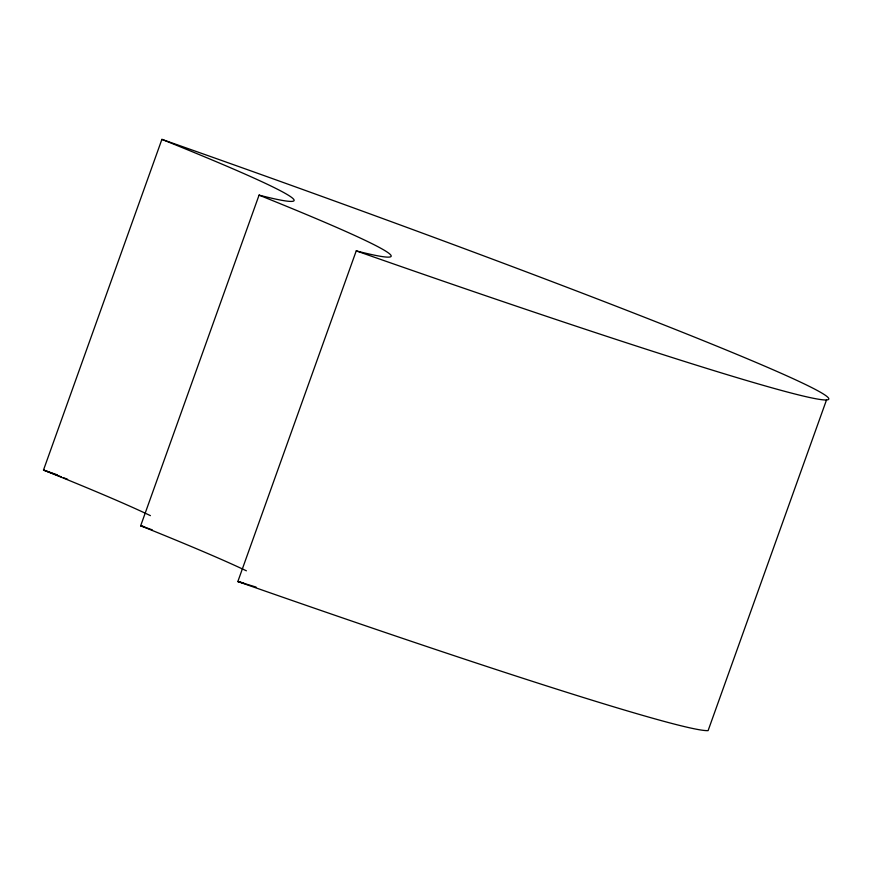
<?xml version="1.0" encoding="UTF-8"?>
<svg xmlns="http://www.w3.org/2000/svg" width="870" height="870" viewBox="0 0 870 870"><rect width="100%" height="100%" fill="white"/><g stroke="black" fill="none" stroke-linecap="round" stroke-linejoin="round"><path stroke-width="1.3" d="M161.896 139.374A605.139 20.064 19.7 0 1 259.064 195.13A605.139 20.064 19.7 0 1 356.243 250.875A605.139 20.064 19.7 0 0 820.475 392.261A605.139 20.064 19.7 0 0 161.896 139.374L43.5 470.028A605.139 20.064 19.7 0 1 150.412 515.638M259.064 195.13L140.668 525.774A605.139 20.064 19.7 0 1 246.384 570.807M356.243 250.875L237.847 581.53A605.139 20.064 19.7 0 0 708.104 730.626L826.5 399.972M256.052 587.076L237.847 581.53A605.139 20.064 19.7 0 0 243.709 582.998M152.207 529.83L140.668 525.774A605.139 20.064 19.7 0 0 144.637 526.785M61.27 476.858L43.5 470.028A605.139 20.064 19.7 0 1 57.235 474.857M63.804 477.826L67.61 479.294"/></g></svg>
